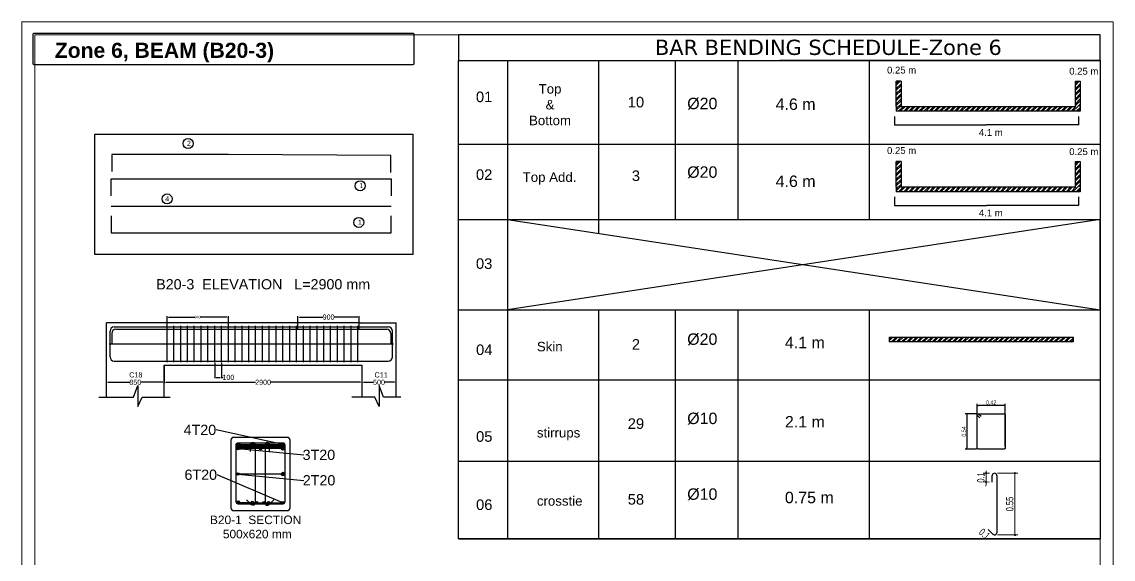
# Model space of a CAD drawing. Header units: inches. Extents: x 16 to 269, y 163 to 682.
# Drawn here: x 103.1 to 160.1, y 385.2 to 413.3 of the extents above; entities that cross this region are included whole.
import ezdxf
from ezdxf import colors
from ezdxf.entities.mleader import LeaderData, LeaderLine
from ezdxf.enums import TextEntityAlignment as Align
from ezdxf.math import Vec2, Vec3

# ---------------------------------------------------------------- set-up
doc = ezdxf.new("R2010")
doc.units = ezdxf.units.IN
doc.header["$MEASUREMENT"] = 0
doc.layers.get('Defpoints').update_dxf_attribs({"lineweight": 5})
for name, color, linetype in [('AutoRebar - BBS', 2, 'Continuous'), ('C', 7, 'Continuous'), ('CDEC-FRAMING-PLAN', 7, 'Continuous'), ('MASSE', 7, 'Continuous'), ('S-ADDREINF', 3, 'Continuous'), ('S-MAINBAR', 5, 'Continuous'), ('S-OUTLINE', 7, 'Continuous'), ('S-SKIN', 6, 'Continuous'), ('S-STIRRUP', 1, 'Continuous'), ('S-TEXT', 2, 'Continuous'), ('Text', 7, 'Continuous')]:
    doc.layers.add(name, color=color, linetype=linetype)
doc.layers.add('Dim', color=7, linetype='Continuous', lineweight=5)
doc.layers.add('Sheet_Borders', color=7, linetype='Continuous', lineweight=5)
doc.styles.add('Arch-Dim', font='swisscl.ttf')
doc.styles.add('Arial_1', font='arial.ttf', dxfattribs={"height": 0.45})
doc.styles.add('MtXpl_Verdana', font='verdana.ttf')
doc.styles.get("Standard").update_dxf_attribs({"font": 'arial.ttf'})
doc.dimstyles.new('Copy of ISO-25', dxfattribs={"dimtxt": 0.2, "dimasz": 0.25, "dimexe": 0.15, "dimexo": 0.25, "dimtad": 0, "dimdsep": 46, "dimtxsty": 'Standard', "dimblk": 'ARCHTICK', "dimcen": 0.5, "dimadec": 0, "dimazin": 0, "dimtfac": 1, "dimtmove": 0, "dimatfit": 3, "dimldrblk": 'ARCHTICK', "dimfxl": 1, "dimarcsym": 0})
doc.dimstyles.new('MMS-25', dxfattribs={"dimscale": 25, "dimtxt": 2.5, "dimasz": 0.75, "dimexe": 1, "dimexo": 1, "dimgap": 0.5, "dimtad": 1, "dimdec": 0, "dimdsep": 46, "dimtxsty": 'Arch-Dim', "dimblk": 'DOT', "dimcen": 2, "dimclrd": 11, "dimclre": 11, "dimclrt": 256, "dimazin": 0, "dimtfac": 1, "dimtdec": 0, "dimtix": 1, "dimtmove": 2, "dimatfit": 3, "dimfxl": 1.5, "dimtolj": 1, "dimarcsym": 0})
doc.dimstyles.get("Standard").update_dxf_attribs({"dimtxt": 0.18, "dimasz": 0.18, "dimexe": 0.18, "dimexo": 0.0625, "dimgap": 0.09, "dimtad": 0, "dimtih": 1, "dimtoh": 1, "dimdec": 4, "dimzin": 0, "dimdsep": 46, "dimtxsty": 'Standard', "dimcen": 0.09, "dimadec": 0, "dimazin": 0, "dimtfac": 1, "dimtdec": 4, "dimtofl": 0, "dimtmove": 0, "dimatfit": 3, "dimfxl": 1, "dimtolj": 1, "dimtzin": 0, "dimarcsym": 0})

# ---------------------------------------------------------------- blocks, each defined once
blk = doc.blocks.new('*D226')
at = {"layer": 'Defpoints', "color": 0, "transparency": 16777216}
for p in [(4573, -29833), (3673, -30013), (4573, -30013)]:
    blk.add_point(p, dxfattribs=at)
at = {"layer": 'MASSE', "color": 0, "lineweight": -2, "transparency": 16777216}
for p, q in [((3673, -30002), (3673, -29822)), ((3695, -29833), (4084, -29833)), ((4552, -29833), (4163, -29833)), ((4573, -30002), (4573, -29822))]:
    blk.add_line(p, q, dxfattribs=at)
at = {"layer": 'MASSE', "color": 0, "transparency": 16777216}
for points in [[(3695, -29829), (3695, -29836), (3673, -29833)], [(4552, -29829), (4552, -29836), (4573, -29833)]]:
    blk.add_solid(points, dxfattribs=at)
at = {"layer": 'MASSE', "color": 0, "transparency": 16777216, "insert": (4123, -29833), "char_height": 36, "attachment_point": 5}
blk.add_mtext('\\A1;900', dxfattribs=at)
blk = doc.blocks.new('*D227')
at = {"layer": 'Defpoints', "color": 0, "transparency": 16777216}
for p in [(6493, -29833), (5593, -30013), (6493, -30013)]:
    blk.add_point(p, dxfattribs=at)
at = {"layer": 'MASSE', "color": 0, "lineweight": -2, "transparency": 16777216}
for p, q in [((5593, -30002), (5593, -29822)), ((5615, -29833), (5961, -29833)), ((6472, -29833), (6126, -29833)), ((6493, -30002), (6493, -29822))]:
    blk.add_line(p, q, dxfattribs=at)
at = {"layer": 'MASSE', "color": 0, "transparency": 16777216}
for points in [[(5615, -29829), (5615, -29836), (5593, -29833)], [(6472, -29829), (6472, -29836), (6493, -29833)]]:
    blk.add_solid(points, dxfattribs=at)
at = {"layer": 'MASSE', "color": 0, "transparency": 16777216, "insert": (6043, -29833), "char_height": 75, "attachment_point": 5}
blk.add_mtext('\\A1;900', dxfattribs=at)
blk = doc.blocks.new('*D228')
at = {"layer": 'Defpoints', "color": 0, "transparency": 16777216}
for p in [(3633, -30538), (6533, -30538), (6533, -30790)]:
    blk.add_point(p, dxfattribs=at)
at = {"layer": 'MASSE', "color": 0, "lineweight": -2, "transparency": 16777216}
for p, q in [((3633, -30549), (3633, -30801)), ((6533, -30549), (6533, -30801)), ((3655, -30790), (4971, -30790)), ((6512, -30790), (5196, -30790))]:
    blk.add_line(p, q, dxfattribs=at)
at = {"layer": 'MASSE', "color": 0, "transparency": 16777216}
for points in [[(3655, -30786), (3655, -30793), (3633, -30790)], [(6512, -30786), (6512, -30793), (6533, -30790)]]:
    blk.add_solid(points, dxfattribs=at)
at = {"layer": 'MASSE', "color": 0, "transparency": 16777216, "insert": (5083, -30790), "char_height": 75, "attachment_point": 5}
blk.add_mtext('\\A1;2900', dxfattribs=at)
blk = doc.blocks.new('*D220')
at = {"layer": 'Defpoints', "color": 0, "transparency": 16777216}
for p in [(4373, -30493), (4473, -30493), (4473, -30718)]:
    blk.add_point(p, dxfattribs=at)
at = {"layer": 'MASSE', "color": 0, "lineweight": -2, "transparency": 16777216}
for p, q in [((4373, -30504), (4373, -30729)), ((4473, -30504), (4473, -30729)), ((4395, -30718), (4452, -30718)), ((4473, -30718), (4495, -30718))]:
    blk.add_line(p, q, dxfattribs=at)
at = {"layer": 'MASSE', "color": 0, "transparency": 16777216}
for points in [[(4395, -30714), (4395, -30721), (4373, -30718)], [(4452, -30714), (4452, -30721), (4473, -30718)]]:
    blk.add_solid(points, dxfattribs=at)
at = {"layer": 'MASSE', "color": 0, "transparency": 16777216, "insert": (4574, -30718), "char_height": 75, "attachment_point": 5}
blk.add_mtext('\\A1;100', dxfattribs=at)
blk = doc.blocks.new('*D206')
at = {"layer": 'Defpoints', "color": 0, "transparency": 16777216}
for p in [(2783, -30790), (2783, -30790), (3633, -30790)]:
    blk.add_point(p, dxfattribs=at)
at = {"layer": 'MASSE', "color": 0, "lineweight": -2, "transparency": 16777216}
for p, q in [((2805, -30790), (3126, -30790)), ((3612, -30790), (3291, -30790))]:
    blk.add_line(p, q, dxfattribs=at)
at = {"layer": 'MASSE', "color": 0, "transparency": 16777216}
for points in [[(2805, -30786), (2805, -30793), (2783, -30790)], [(3612, -30786), (3612, -30793), (3633, -30790)]]:
    blk.add_solid(points, dxfattribs=at)
at = {"layer": 'MASSE', "color": 0, "transparency": 16777216, "insert": (3208, -30790), "char_height": 75, "attachment_point": 5}
blk.add_mtext('\\A1;850', dxfattribs=at)
blk = doc.blocks.new('*D207')
at = {"layer": 'Defpoints', "color": 0, "transparency": 16777216}
for p in [(6533, -30790), (7033, -30790), (7033, -30790)]:
    blk.add_point(p, dxfattribs=at)
at = {"layer": 'MASSE', "color": 0, "lineweight": -2, "transparency": 16777216}
for p, q in [((6555, -30790), (6701, -30790)), ((7012, -30790), (6866, -30790))]:
    blk.add_line(p, q, dxfattribs=at)
at = {"layer": 'MASSE', "color": 0, "transparency": 16777216}
for points in [[(6555, -30786), (6555, -30793), (6533, -30790)], [(7012, -30786), (7012, -30793), (7033, -30790)]]:
    blk.add_solid(points, dxfattribs=at)
at = {"layer": 'MASSE', "color": 0, "transparency": 16777216, "insert": (6783, -30790), "char_height": 75, "attachment_point": 5}
blk.add_mtext('\\A1;500', dxfattribs=at)
blk = doc.blocks.new('sheet')
at = {"layer": 'Sheet_Borders', "linetype": 'Continuous', "lineweight": 0}
for p, q in [((-428.475, 35.187), (-428.475, 77.192)), ((-428.475, 77.192), (-369.075, 77.192)), ((-428.475, 35.187), (-428.475, 77.192)), ((-428.475, 77.192), (-369.075, 77.192)), ((-369.075, 77.192), (-369.075, 35.187)), ((-369.075, 77.192), (-369.075, 35.187)), ((-369.075, 77.192), (-369.075, 35.187)), ((-427.768, 35.894), (-427.768, 76.484)), ((-427.768, 76.484), (-369.782, 76.484)), ((-369.782, 76.484), (-427.768, 76.484)), ((-427.768, 76.484), (-427.768, 35.894)), ((-369.782, 76.484), (-369.782, 36.993))]:
    blk.add_line(p, q, dxfattribs=at)
blk = doc.blocks.new('_ArchTick')
at = {"color": 0, "linetype": 'ByBlock', "const_width": 0.15}
blk.add_lwpolyline([(-0.5, -0.5), (0.5, 0.5)], dxfattribs=at)
blk = doc.blocks.new('*D214')
at = {"layer": 'Defpoints', "color": 0, "transparency": 16777216}
for p in [(14347, -26890), (17046, -26890), (17046, -27014)]:
    blk.add_point(p, dxfattribs=at)
at = {"layer": 'MASSE', "color": 0, "lineweight": -2, "transparency": 16777216}
for p, q in [((14347, -26891), (14347, -27015)), ((17046, -26891), (17046, -27015)), ((14347, -27014), (15696, -27014)), ((17046, -27014), (15697, -27014))]:
    blk.add_line(p, q, dxfattribs=at)
at = {"layer": 'MASSE', "color": 0, "lineweight": -2, "transparency": 16777216, "xscale": 0.25, "yscale": 0.25, "zscale": 0.25, "rotation": 180}
blk.add_blockref('_ArchTick', (14347, -27014), dxfattribs=at)
at = {"layer": 'MASSE', "color": 0, "lineweight": -2, "transparency": 16777216, "xscale": 0.25, "yscale": 0.25, "zscale": 0.25}
blk.add_blockref('_ArchTick', (17046, -27014), dxfattribs=at)
at = {"layer": 'MASSE', "color": 0, "transparency": 16777216, "insert": (15696, -27014), "char_height": 0.3, "attachment_point": 5}
blk.add_mtext('8.5', dxfattribs=at)
blk = doc.blocks.new('_Dot')
at = {"color": 0, "lineweight": -2}
blk.add_line((-0.5, 0), (-1, 0), dxfattribs=at)
at = {"color": 0, "const_width": 0.5}
blk.add_lwpolyline([(-0.25, 0, 1), (0.25, 0, 1)], format="xyb", close=True, dxfattribs=at)
blk = doc.blocks.new('*D84')
at = {"layer": 'Defpoints', "color": 0, "transparency": 16777216}
for p in [(15574, -31251), (15407, -31770), (15574, -31770)]:
    blk.add_point(p, dxfattribs=at)
at = {"layer": 'Dim', "color": 11, "linetype": 'ByBlock', "lineweight": -2, "transparency": 16777216}
for p, q in [((15549, -31251), (15382, -31251)), ((15407, -31270), (15407, -31751)), ((15549, -31770), (15382, -31770))]:
    blk.add_line(p, q, dxfattribs=at)
at = {"layer": 'Dim', "color": 11, "lineweight": -2, "transparency": 16777216, "xscale": 18.75, "yscale": 18.75, "zscale": 18.75}
for p, rotation in [((15407, -31251), 90), ((15407, -31770), 270)]:
    blk.add_blockref('_Dot', p, dxfattribs=dict(at, rotation=rotation))
at = {"layer": 'Dim', "transparency": 16777216, "insert": (15363, -31511), "char_height": 62.5, "attachment_point": 5, "rotation": 90, "style": 'Arch-Dim'}
blk.add_mtext('\\A1;0.54', dxfattribs=at)
blk = doc.blocks.new('*D69')
at = {"layer": 'Defpoints', "color": 0, "transparency": 16777216}
for p in [(15559, -31132), (15559, -31755), (15969, -31755)]:
    blk.add_point(p, dxfattribs=at)
at = {"layer": 'Dim', "color": 11, "linetype": 'ByBlock', "lineweight": -2, "transparency": 16777216}
for p, q in [((15559, -31730), (15559, -31107)), ((15951, -31132), (15578, -31132)), ((15969, -31730), (15969, -31107))]:
    blk.add_line(p, q, dxfattribs=at)
at = {"layer": 'Dim', "color": 11, "lineweight": -2, "transparency": 16777216, "xscale": 18.75, "yscale": 18.75, "zscale": 18.75, "rotation": 180}
blk.add_blockref('_Dot', (15559, -31132), dxfattribs=at)
at = {"layer": 'Dim', "color": 11, "lineweight": -2, "transparency": 16777216, "xscale": 18.75, "yscale": 18.75, "zscale": 18.75}
blk.add_blockref('_Dot', (15969, -31132), dxfattribs=at)
at = {"layer": 'Dim', "transparency": 16777216, "insert": (15764, -31087), "char_height": 62.5, "attachment_point": 5, "style": 'Arch-Dim'}
blk.add_mtext('\\A1;0.42', dxfattribs=at)
blk = doc.blocks.new('_Origin')
at = {"color": 0, "linetype": 'ByBlock', "lineweight": -2}
blk.add_line((0, 0), (-1, 0), dxfattribs=at)
blk.add_circle((0, 0), 0.5, dxfattribs=at)
blk = doc.blocks.new('*D238')
at = {"layer": 'Defpoints', "color": 0, "transparency": 16777216}
for p in [(14347, -28071), (17046, -28071), (17046, -28195)]:
    blk.add_point(p, dxfattribs=at)
at = {"layer": 'MASSE', "color": 0, "lineweight": -2, "transparency": 16777216}
for p, q in [((14347, -28071), (14347, -28195)), ((17046, -28071), (17046, -28195)), ((14347, -28195), (15696, -28195)), ((17046, -28195), (15697, -28195))]:
    blk.add_line(p, q, dxfattribs=at)
at = {"layer": 'MASSE', "color": 0, "lineweight": -2, "transparency": 16777216, "xscale": 0.25, "yscale": 0.25, "zscale": 0.25, "rotation": 180}
blk.add_blockref('_ArchTick', (14347, -28195), dxfattribs=at)
at = {"layer": 'MASSE', "color": 0, "lineweight": -2, "transparency": 16777216, "xscale": 0.25, "yscale": 0.25, "zscale": 0.25}
blk.add_blockref('_ArchTick', (17046, -28195), dxfattribs=at)
at = {"layer": 'MASSE', "color": 0, "transparency": 16777216, "insert": (15696, -28195), "char_height": 0.3, "attachment_point": 5}
blk.add_mtext('8.5', dxfattribs=at)
blk = doc.blocks.new('787665')
at = {"layer": 'S-ADDREINF'}
h = blk.add_hatch(color=256, dxfattribs=at)
edge = h.paths.add_edge_path()
edge.add_arc((4715.07327, -31762.66988), 17.34297, 0, 360)
h = blk.add_hatch(color=256, dxfattribs=at)
edge = h.paths.add_edge_path()
edge.add_arc((5044.58964, -31762.66988), 17.34297, 0, 360)
h = blk.add_hatch(color=256, dxfattribs=at)
edge = h.paths.add_edge_path()
edge.add_arc((5374.10601, -31762.66988), 17.34297, 0, 360)
at = {"layer": 'S-MAINBAR'}
h = blk.add_hatch(color=256, dxfattribs=at)
edge = h.paths.add_edge_path()
edge.add_arc((4715.07327, -31701.96949), 17.34297, 0, 360)
h = blk.add_hatch(color=256, dxfattribs=at)
edge = h.paths.add_edge_path()
edge.add_arc((4934.75085, -31701.96949), 17.34297, 0, 360)
h = blk.add_hatch(color=256, dxfattribs=at)
edge = h.paths.add_edge_path()
edge.add_arc((5154.42843, -31701.96949), 17.34297, 0, 360)
h = blk.add_hatch(color=256, dxfattribs=at)
edge = h.paths.add_edge_path()
edge.add_arc((5374.10601, -31701.96949), 17.34297, 0, 360)
h = blk.add_hatch(color=256, dxfattribs=at)
edge = h.paths.add_edge_path()
edge.add_arc((4715.07327, -32551.77487), 17.34297, 0, 360)
h = blk.add_hatch(color=256, dxfattribs=at)
edge = h.paths.add_edge_path()
edge.add_arc((4922.76648, -32551.96546), 17.34297, 0, 360)
h = blk.add_hatch(color=256, dxfattribs=at)
edge = h.paths.add_edge_path()
edge.add_arc((4988.24242, -32554.40437), 17.34297, 0, 360)
h = blk.add_hatch(color=256, dxfattribs=at)
edge = h.paths.add_edge_path()
edge.add_arc((5094.37522, -32557.51881), 17.34297, 0, 360)
h = blk.add_hatch(color=256, dxfattribs=at)
edge = h.paths.add_edge_path()
edge.add_arc((5161.88668, -32557.70568), 17.34297, 0, 360)
h = blk.add_hatch(color=256, dxfattribs=at)
edge = h.paths.add_edge_path()
edge.add_arc((5371.29914, -32556.19163), 17.34297, 0, 360)
at = {"layer": 'S-SKIN'}
h = blk.add_hatch(color=256, dxfattribs=at)
edge = h.paths.add_edge_path()
edge.add_arc((4715.07327, -32135.54366), 17.34297, 0, 360)
h = blk.add_hatch(color=256, dxfattribs=at)
edge = h.paths.add_edge_path()
edge.add_arc((5374.10601, -32135.54366), 17.34297, 0, 360)
at = {"layer": 'S-TEXT', "transparency": 33554687}
h = blk.add_hatch(dxfattribs=at)
h.set_pattern_fill('ANSI32', scale=1.734297)
h.set_pattern_definition([(45, (-167981.016, 281934.35), (-11.6808213, 11.6808213), []), (45, (-167973.229, 281934.35), (-11.6808213, 11.6808213), [])])
h.paths.add_polyline_path([(5400.54153, -31719.31246), (4693.50536, -31719.31246), (4693.50536, -31745.02525), (5400.54153, -31745.02525)])
at = {"layer": 'Text'}
h = blk.add_hatch(dxfattribs=at)
h.set_pattern_fill('ANSI32', color=5, scale=140.419616)
h.set_pattern_definition([(45, (-11828.697, 7964.575), (-37.234373, 37.234373), []), (45, (-11803.874, 7964.575), (-37.234373, 37.234373), [])])
h.paths.add_polyline_path([(14441.12169, -26372.23989), (14370.91189, -26372.23989), (14370.91189, -26743.17986), (14441.12169, -26743.17986)])
h = blk.add_hatch(dxfattribs=at)
h.set_pattern_fill('ANSI32', color=5, scale=140.419616)
h.set_pattern_definition([(45, (-9200.53, 7964.575), (-37.234373, 37.234373), []), (45, (-9175.71, 7964.575), (-37.234373, 37.234373), [])])
h.paths.add_polyline_path([(17069.2878, -26372.23989), (16999.07799, -26372.23989), (16999.07799, -26743.17986), (17069.2878, -26743.17986)])
h = blk.add_hatch(dxfattribs=at)
h.set_pattern_fill('ANSI32', color=5, scale=140.419616)
h.set_pattern_definition([(45, (-11828.697, 3500.13), (-37.234373, 37.234373), []), (45, (-11803.874, 3500.13), (-37.234373, 37.234373), [])])
h.paths.add_polyline_path([(17069.2878, -26743.17986), (14370.91189, -26743.17986), (14370.91189, -26813.38967), (17069.2878, -26813.38967)])
h = blk.add_hatch(dxfattribs=at)
h.set_pattern_fill('ANSI32', color=5, scale=140.419616)
h.set_pattern_definition([(45, (-11828.697, 6784.425), (-37.234373, 37.234373), []), (45, (-11803.874, 6784.425), (-37.234373, 37.234373), [])])
h.paths.add_polyline_path([(14441.12169, -27552.38985), (14370.91189, -27552.38985), (14370.91189, -27923.32982), (14441.12169, -27923.32982)])
h = blk.add_hatch(dxfattribs=at)
h.set_pattern_fill('ANSI32', color=5, scale=140.419616)
h.set_pattern_definition([(45, (-9200.53, 6784.425), (-37.234373, 37.234373), []), (45, (-9175.71, 6784.425), (-37.234373, 37.234373), [])])
h.paths.add_polyline_path([(17069.2878, -27552.38985), (16999.07799, -27552.38985), (16999.07799, -27923.32982), (17069.2878, -27923.32982)])
h = blk.add_hatch(dxfattribs=at)
h.set_pattern_fill('ANSI32', color=5, scale=140.419616)
h.set_pattern_definition([(45, (-11828.697, 2319.98), (-37.234373, 37.234373), []), (45, (-11803.874, 2319.98), (-37.234373, 37.234373), [])])
h.paths.add_polyline_path([(17069.2878, -27923.32982), (14370.91189, -27923.32982), (14370.91189, -27993.53963), (17069.2878, -27993.53963)])
h = blk.add_hatch(dxfattribs=at)
h.set_pattern_fill('ANSI32', color=5, scale=140.419616)
h.set_pattern_definition([(45, (-11933.66, 116.22), (-37.234373, 37.234373), []), (45, (-11908.836, 116.22), (-37.234373, 37.234373), [])])
h.paths.add_polyline_path([(16964.32585, -30127.08918), (14265.94994, -30127.08918), (14265.94994, -30197.29898), (16964.32585, -30197.29898)])
for p, q in [((14441.12169, -26372.23989), (14370.91189, -26372.23989)), ((16999.07799, -26372.23989), (17069.2878, -26372.23989)), ((14441.12169, -27552.38985), (14370.91189, -27552.38985)), ((16999.07799, -27552.38985), (17069.2878, -27552.38985)), ((8666.9662, -28402.46589), (17361.09505, -29728.73138)), ((17361.09505, -28402.46589), (8666.9662, -29728.73138)), ((17361.09505, -29728.73138), (17361.09505, -28402.46589))]:
    blk.add_line(p, q)
blk.add_lwpolyline([(17361.09505, -26070.49823), (17361.09505, -33086.47013), (7947.10701, -33086.47013), (7947.10701, -26070.49823)])
blk.add_lwpolyline([(2614.31115, -27149.4532), (7277.47269, -27149.4532), (7277.47269, -28912.77966), (2614.31115, -28912.77966)], close=True)
at = {"color": 3}
for points in [[(4573.37176, -27445.64399), (2861.58243, -27445.64399), (2861.58243, -27695.64399)], [(6955.1611, -27711.94623), (6955.1611, -27461.94623), (4573.37176, -27445.64399)]]:
    blk.add_lwpolyline(points, dxfattribs=at)
at = {"color": 5}
for points in [[(2853.37176, -28052.77623), (2853.37176, -27802.77623), (6963.37176, -27802.77623), (6963.37176, -28052.77623)], [(2853.37176, -28346.49584), (2853.37176, -28596.49584), (6963.37176, -28596.49584), (6963.37176, -28346.49584)]]:
    blk.add_lwpolyline(points, dxfattribs=at)
at = {"color": 3}
blk.add_circle((3981.9408, -27285.9138), 73.72352, dxfattribs=at)
at = {"color": 5}
for centre in [(6506.50641, -27905.87485), (6485.73833, -28443.58657)]:
    blk.add_circle(centre, 73.72352, dxfattribs=at)
at = {"color": 6}
blk.add_circle((3673.37176, -28099.17205), 73.72352, dxfattribs=at)
at = {"layer": 'AutoRebar - BBS', "color": 240, "lineweight": 30, "true_color": 0xed1f24}
for p, q in [((15780.67785, -32253.62223), (15780.67785, -32156.0752)), ((15845.7092, -32156.0752), (15845.7092, -32997.68687)), ((15790.20147, -33020.67892), (15721.2253, -32951.70276))]:
    blk.add_line(p, q, dxfattribs=at)
at = {"layer": 'AutoRebar - BBS', "color": 5, "lineweight": 30}
for points in [[(15595.86697, -31309.58631), (15563.60537, -31277.32471, -0.6681786379), (15574.35924, -31251.36258), (15954.2607, -31251.36258, -0.4142135624), (15969.46897, -31266.57084), (15969.46897, -31754.617, -0.4142135624), (15954.2607, -31769.82526), (15574.35924, -31769.82526, -0.4142135624), (15559.15097, -31754.617), (15559.15097, -31266.57084, -0.6681786379), (15585.1131, -31255.81697), (15617.3747, -31288.07857)], [(4752.366, -31778.00453), (4696.41482, -31722.05335, -0.6681786379), (4715.06521, -31677.02731), (5373.92706, -31677.02731, -0.4142135624), (5400.3027, -31703.40295), (5400.3027, -32549.81979, -0.4142135624), (5373.92706, -32576.19543), (4715.06521, -32576.19543, -0.4142135624), (4688.68957, -32549.81979), (4688.68957, -31703.40295, -0.6681786379), (4733.71561, -31684.75256), (4789.66679, -31740.70374)]]:
    blk.add_lwpolyline(points, format="xyb", dxfattribs=at)
at = {"layer": 'AutoRebar - BBS', "color": 240, "lineweight": 30, "true_color": 0xed1f24}
for points in [[(4898.44299, -31804.43453), (4898.44299, -31705.10389, -1), (4964.66342, -31705.10389), (4964.66342, -32562.10417, -0.6681786379), (4908.14075, -32585.51663), (4837.90337, -32515.27925)], [(5177.5756, -31804.66164), (5177.5756, -31705.33099, 1), (5111.35517, -31705.33099), (5111.35517, -32562.33128, 0.6681786379), (5167.87785, -32585.74373), (5238.11522, -32515.50636)]]:
    blk.add_lwpolyline(points, format="xyb", dxfattribs=at)
for centre, start, end in [((15813.19352, -32156.0752), 0, 180), ((15813.19352, -32997.68687), 225, 0)]:
    blk.add_arc(centre, 32.51568, start, end, dxfattribs=at)
at = {"layer": 'CDEC-FRAMING-PLAN', "color": 1}
blk.add_lwpolyline([(7947.10701, -26070.49823), (17362.99612, -26060.78079), (17362.99612, -25691.4304), (7947.10701, -25691.4304)], close=True, dxfattribs=at)
at = {"layer": 'Dim', "color": 11}
for p, q in [((15739.58677, -32122.20151), (15647.23182, -32121.15404)), ((15688.3229, -32252.57476), (15689.80796, -32121.63693)), ((15855.7724, -32123.55952), (16154.51891, -32123.55952)), ((16111.94003, -32155.49368), (16111.94003, -32998.26839)), ((15738.10171, -32253.13934), (15645.74676, -32252.09187)), ((15687.96073, -32284.50686), (15687.59856, -32316.43897)), ((15855.7724, -33030.20254), (16154.51891, -33030.20254))]:
    blk.add_line(p, q, dxfattribs=at)
at = {"layer": 'S-ADDREINF'}
for p, q in [((2861.58243, -30072.84235), (2861.58243, -30215.83156)), ((2921.372, -30012.84272), (4573.37176, -30012.84272)), ((4573.37176, -30012.84272), (6895.37153, -30012.84272)), ((6955.1611, -30072.84235), (6955.1611, -30215.83156))]:
    blk.add_line(p, q, dxfattribs=at)
for centre in [(4715.07327, -31762.66988), (5044.58964, -31762.66988), (5374.10601, -31762.66988)]:
    blk.add_circle(centre, 17.34297, dxfattribs=at)
for centre, start, end in [((2921.58243, -30072.84235), 90, 180), ((6895.1611, -30072.84235), 0, 90)]:
    blk.add_arc(centre, 60, start, end, dxfattribs=at)
at = {"layer": 'S-MAINBAR', "color": 5}
for p, q in [((2838.01674, -30215.52191), (2838.03439, -30037.84235)), ((6978.72679, -30215.52191), (6978.70914, -30037.84235)), ((2837.04985, -30417.84235), (2837.06751, -30240.16278)), ((6979.69367, -30417.84235), (6979.67602, -30240.16278))]:
    blk.add_line(p, q, dxfattribs=at)
at = {"layer": 'S-MAINBAR'}
for p, q in [((2897.82396, -29977.84272), (6918.91956, -29977.84272)), ((2897.04985, -30477.84235), (6919.69367, -30477.84235))]:
    blk.add_line(p, q, dxfattribs=at)
for centre in [(4715.07327, -31701.96949), (4934.75085, -31701.96949), (5154.42843, -31701.96949), (5374.10601, -31701.96949), (4715.07327, -32551.77487), (4922.76648, -32551.96546), (4988.24242, -32554.40437), (5094.37522, -32557.51881), (5161.88668, -32557.70568), (5371.29914, -32556.19163)]:
    blk.add_circle(centre, 17.34297, dxfattribs=at)
for centre, start, end in [((2898.03439, -30037.84235), 90, 180), ((6918.70914, -30037.84235), 0, 90), ((2897.04985, -30417.84235), 180, 270), ((6919.69367, -30417.84235), 270, 0)]:
    blk.add_arc(centre, 60, start, end, dxfattribs=at)
at = {"layer": 'S-OUTLINE'}
for p, q in [((2783.37176, -31007.58741), (2783.37176, -29917.84272)), ((3658.37176, -29917.84272), (2783.37176, -29917.84272)), ((6508.37176, -29917.84272), (7033.37176, -29917.84272)), ((7033.37176, -31007.58741), (7033.37176, -29917.84272))]:
    blk.add_line(p, q, dxfattribs=at)
for points in [[(6508.37176, -29917.84272), (3658.37176, -29917.84272)], [(3633.37176, -31007.58741), (3633.37176, -30537.84272), (6533.37176, -30537.84272), (6533.37176, -31007.58741)]]:
    blk.add_lwpolyline(points, dxfattribs=at)
blk.add_lwpolyline([(4611.01547, -32629.81822, 0.4142135624), (4654.37288, -32673.17563), (5434.80639, -32673.17563, 0.4142135624), (5478.16381, -32629.81822), (5478.16381, -31641.26911, 0.4142135624), (5434.80639, -31597.91169), (4654.37288, -31597.91169, 0.4142135624), (4611.01547, -31641.26911)], format="xyb", close=True, dxfattribs=at)
at = {"layer": 'S-SKIN'}
for p, q in [((2853.37176, -28205.91066), (6963.37176, -28205.91066)), ((2822.45379, -30227.84272), (6993.37176, -30227.84272))]:
    blk.add_line(p, q, dxfattribs=at)
for centre in [(4715.07327, -32135.54366), (5374.10601, -32135.54366)]:
    blk.add_circle(centre, 17.34297, dxfattribs=at)
at = {"layer": 'S-STIRRUP'}
for p, q in [((3673.37176, -30492.84272), (3673.37176, -29962.84272)), ((3773.37176, -30492.84272), (3773.37176, -29962.84272)), ((3873.37176, -30492.84272), (3873.37176, -29962.84272)), ((3973.37176, -30492.84272), (3973.37176, -29962.84272)), ((4073.37176, -30492.84272), (4073.37176, -29962.84272)), ((4173.37176, -30492.84272), (4173.37176, -29962.84272)), ((4273.37176, -30492.84272), (4273.37176, -29962.84272)), ((4373.37176, -30492.84272), (4373.37176, -29962.84272)), ((4473.37176, -30492.84272), (4473.37176, -29962.84272)), ((4573.37176, -30492.84272), (4573.37176, -29962.84272)), ((4673.37176, -30492.84272), (4673.37176, -29962.84272)), ((4773.37176, -30492.84272), (4773.37176, -29962.84272)), ((4873.37176, -30492.84272), (4873.37176, -29962.84272)), ((4973.37176, -30492.84272), (4973.37176, -29962.84272)), ((5073.37176, -30492.84272), (5073.37176, -29962.84272)), ((5173.37176, -30492.84272), (5173.37176, -29962.84272)), ((5273.37176, -30492.84272), (5273.37176, -29962.84272)), ((5373.37176, -30492.84272), (5373.37176, -29962.84272)), ((5473.37176, -30492.84272), (5473.37176, -29962.84272)), ((5573.37176, -30492.84272), (5573.37176, -29962.84272)), ((5673.37176, -30492.84272), (5673.37176, -29962.84272)), ((5773.37176, -30492.84272), (5773.37176, -29962.84272)), ((5873.37176, -30492.84272), (5873.37176, -29962.84272)), ((5973.37176, -30492.84272), (5973.37176, -29962.84272)), ((6073.37176, -30492.84272), (6073.37176, -29962.84272)), ((6173.37176, -30492.84272), (6173.37176, -29962.84272)), ((6273.37176, -30492.84272), (6273.37176, -29962.84272)), ((6373.37176, -30492.84272), (6373.37176, -29962.84272)), ((6473.37176, -30496.07947), (6473.37176, -29962.84272))]:
    blk.add_line(p, q, dxfattribs=at)
at = {"layer": 'S-TEXT', "color": 1}
for points in [[(2673.75769, -31007.58741), (3182.13796, -31007.58741), (3245.95812, -30838.16602), (3245.95812, -31146.77794), (3310.59027, -31007.58741), (3720.75684, -31007.58741)], [(7103.06127, -31007.58741), (6848.87114, -31007.58741), (6785.05098, -30838.16602), (6785.05098, -31146.77794), (6720.41884, -31007.58741), (6385.10236, -31007.58741)]]:
    blk.add_lwpolyline(points, dxfattribs=at)
at = {"layer": 'S-TEXT'}
blk.add_lwpolyline([(4693.50536, -31719.31246), (5400.54153, -31719.31246), (5400.54153, -31745.02525), (4693.50536, -31745.02525)], close=True, dxfattribs=at)
at = {"layer": 'Text'}
for p, q in [((7947.10701, -26070.49823), (17361.09505, -26070.49823)), ((8666.9662, -26070.49823), (8666.9662, -33086.47013)), ((10001.7922, -26070.49823), (10001.7922, -28606.08993)), ((11128.46558, -26070.49823), (11128.46558, -28402.46589)), ((12046.6587, -26070.49823), (12046.6587, -28402.46589)), ((13974.12153, -26070.49823), (13974.12153, -28402.46589)), ((14370.91189, -26743.17986), (14370.91189, -26372.23989)), ((14441.12169, -26372.23989), (14441.12169, -26743.17986)), ((16999.07799, -26743.17986), (16999.07799, -26372.23989)), ((17069.2878, -26372.23989), (17069.2878, -26743.17986)), ((14370.91189, -26743.17986), (14370.91189, -26813.38967)), ((17069.2878, -26813.38967), (14370.91189, -26813.38967)), ((14441.12169, -26743.17986), (16999.07799, -26743.17986)), ((17069.2878, -26743.17986), (17069.2878, -26813.38967)), ((7947.10701, -27294.76228), (17362.99612, -27294.76228)), ((14370.91189, -27923.32982), (14370.91189, -27552.38985)), ((14441.12169, -27552.38985), (14441.12169, -27923.32982)), ((16999.07799, -27923.32982), (16999.07799, -27552.38985)), ((17069.2878, -27552.38985), (17069.2878, -27923.32982)), ((14370.91189, -27923.32982), (14370.91189, -27993.53963)), ((17069.2878, -27993.53963), (14370.91189, -27993.53963)), ((14441.12169, -27923.32982), (16999.07799, -27923.32982)), ((17069.2878, -27923.32982), (17069.2878, -27993.53963)), ((7947.10701, -28402.46589), (17361.09505, -28402.46589)), ((7947.10701, -29728.73138), (17361.09505, -29728.73138)), ((10001.7922, -29728.73138), (10001.7922, -33086.47013)), ((11128.46558, -29728.73138), (11128.46558, -33086.47013)), ((12046.6587, -29728.73138), (12046.6587, -33086.47013)), ((13974.12153, -29728.73138), (13974.12153, -33086.47013)), ((14265.94994, -30127.08918), (16964.32585, -30127.08918)), ((14265.94994, -30127.08918), (14265.94994, -30197.29898)), ((16964.32585, -30197.29898), (14265.94994, -30197.29898)), ((16964.32585, -30127.08918), (16964.32585, -30197.29898)), ((7947.10701, -30753.80629), (17361.09505, -30753.80629)), ((7947.10701, -31948.88857), (17361.09505, -31948.88857)), ((7947.10701, -33086.47013), (17361.09505, -33086.47013))]:
    blk.add_line(p, q, dxfattribs=at)
at = {"layer": 'Text', "color": 61, "true_color": 0xe5e878}
blk.add_line((10001.7922, -26666.76432), (10001.7922, -26666.76432), dxfattribs=at)
at = {"layer": 'Text', "color": 7}
blk.add_lwpolyline([(7293.68174, -26114.75268, -0.4142135624), (7278.96332, -26129.4711), (1722.73531, -26129.4711, -0.4142135624), (1708.01689, -26114.75268), (1708.01689, -25680.62469, -0.4142135624), (1722.73531, -25665.90627), (7278.96332, -25665.90627, -0.4142135624), (7293.68174, -25680.62469)], format="xyb", close=True, dxfattribs=at)
at = {"xscale": 269.5397529527762, "yscale": 269.5397529527762, "zscale": 269.5397529527762}
blk.add_blockref('sheet', (117034.06659, -46307.03542), dxfattribs=at)
at = {"layer": 'Dim', "color": 11, "xscale": 31.93415637146349, "yscale": 31.93415637146349, "zscale": 31.93415637146349}
for p, rotation in [((15689.80796, -32121.63693), 269.3501941386249), ((16111.94003, -32123.55952), 90), ((15688.3229, -32252.57476), 89.35019413862491), ((16111.94003, -33030.20254), 270)]:
    blk.add_blockref('_Dot', p, dxfattribs=dict(at, rotation=rotation))
at = {"insert": (3377.00899, -32745.52176), "char_height": 125, "attachment_point": 1}
blk.add_mtext_dynamic_manual_height_columns('\\pxqc,t30;B20-1  SECTION \\P 500x620 mm   ', width=3191.5647142, gutter_width=12.5, heights=[743.99161], dxfattribs=at)
at = {"layer": 'C'}
for s, p in [('C18', (3215.04371, -30681.13712)), ('C11', (6814.12579, -30681.13712))]:
    blk.add_text(s, height=76.192821, dxfattribs=at).set_placement(p, align=Align.MIDDLE_CENTER)
at = {"layer": 'CDEC-FRAMING-PLAN', "color": 1, "insert": (10831.32599, -25763.30896), "char_height": 223.1365587, "attachment_point": 1, "line_spacing_factor": 4, "style": 'MtXpl_Verdana'}
blk.add_mtext_dynamic_manual_height_columns('\\pxt17;BAR BENDING SCHEDULE-Zone 6  ', width=5967.6166797, gutter_width=61.36255, heights=[0], dxfattribs=at)
at = {"layer": 'Dim', "char_height": 106.447188, "attachment_point": 5, "style": 'Arch-Dim'}
for s, insert, rotation in [('\\A1;0.1', (15613.26679, -32186.24616), 89.350194139), ('\\A1;0.55', (16036.13652, -32576.88103), 90), ('\\A1;0.1', (15665.54595, -33015.5998), 319.517473516)]:
    blk.add_mtext(s, dxfattribs=dict(at, insert=insert, rotation=rotation))
at = {"layer": 'Text'}
blk.add_text('B20-3  ELEVATION   L=2900 mm', height=150, dxfattribs=at).set_placement((5083.37176, -29351.65013), align=Align.MIDDLE_CENTER)
at = {"layer": 'Text', "insert": (2027.38581, -25807.84108), "char_height": 221.6087069, "attachment_point": 1}
blk.add_mtext_dynamic_manual_height_columns('{\\fArial|b1|i0|c0|p34;Zone 6, BEAM (B20-3)}', width=10864.0740153, gutter_width=5.54022, heights=[0], dxfattribs=at)
at = {"layer": 'Text', "attachment_point": 1, "style": 'Arial_1'}
for s, width, gutter_width, heights, insert, char_height in [('0.25 m', 979.8313725, 189.30638, [180.72741], (14236.43372, -26159.08071), 100), ('0.25 m', 979.8313725, 189.30638, [180.72741], (16909.21878, -26175.45771), 100), ('\\pxqc;Top\\P&\\PBottom', 1546.9539997, 169.96858, [890.95347], (8518.59235, -26415.14566), 139.065204), ('\\pxqc;01', 587.8655491, 189.30638, [0], (8031.18738, -26524.39434), 154.887042), ('\\pxqc;10', 587.8655491, 189.30638, [0], (10258.29108, -26601.39482), 154.887042), ('{\\H1.08333x;Ø20}', 522.7857572, 189.30638, [180.72741], (11304.37743, -26615.42108), 154.8870423), ('{\\H1.08333x;4.6 m}', 979.8313725, 189.30638, [180.72741], (12601.63899, -26625.66977), 154.8870423), ('4.1 m', 979.8313725, 189.30638, [180.72741], (15583.42922, -27074.46074), 100), ('0.25 m', 979.8313725, 189.30638, [180.72741], (14236.43372, -27339.23067), 100), ('0.25 m', 979.8313725, 189.30638, [180.72741], (16909.21878, -27355.60767), 100), ('\\pxqc;02', 587.8655491, 189.30638, [0], (8031.18738, -27665.42457), 154.887042), ('\\pxqc;3', 587.8655491, 189.30638, [0], (10258.29108, -27681.95465), 154.887042), ('{\\H1.08333x;Ø20}', 522.7857572, 189.30638, [180.72741], (11304.37743, -27621.2181), 154.8870423), ('Top Add.', 816.2575206, 169.96858, [0], (8890.8487, -27710.1391), 139.065204), ('{\\H1.08333x;4.6 m}', 979.8313725, 189.30638, [180.72741], (12601.63899, -27756.39386), 154.8870423), ('4.1 m', 979.8313725, 189.30638, [180.72741], (15583.42922, -28254.6107), 100), ('\\pxqc;03', 587.8655491, 189.30638, [0], (8031.18738, -28971.14611), 154.887042), ('{\\H1.08333x;Ø20}', 522.7857572, 189.30638, [180.72741], (11304.37743, -30072.4841), 154.8870423), ('\\pxqc;04', 587.8655491, 189.30638, [0], (8033.08844, -30234.69489), 154.887042), ('Skin', 816.2575206, 169.96858, [0], (9099.05354, -30196.84381), 139.065204), ('\\pxqc;2', 587.8655491, 189.30638, [0], (10258.29108, -30156.24138), 154.887042), ('{\\H1.08333x;4.1 m}', 1630.3028615, 189.30638, [180.72741], (12737.80647, -30122.69905), 154.8870423), ('\\pxqc;29', 587.8655491, 189.30638, [0], (10258.29108, -31318.91776), 154.887042), ('{\\H1.08333x;Ø10}', 522.7857572, 189.30638, [180.72741], (11304.37743, -31235.16047), 154.8870423), ('{\\H1.08333x;2.1 m}', 1630.3028615, 189.30638, [180.72741], (12737.80647, -31285.37542), 154.8870423), ('\\pxqc;05', 587.8655491, 189.30638, [0], (8033.08844, -31507.91523), 154.887042), ('stirrups', 816.2575206, 169.96858, [0], (9099.05354, -31460.46994), 139.065204), ('{\\H1.08333x;Ø10}', 522.7857572, 189.30638, [180.72741], (11304.37743, -32346.21259), 154.8870423), ('crosstie', 816.2575206, 169.96858, [0], (9099.05354, -32460.9781), 139.065204), ('\\pxqc;58', 587.8655491, 189.30638, [0], (10258.29108, -32429.96987), 154.887042), ('{\\H1.08333x;0.75 m}', 1630.3028615, 189.30638, [180.72741], (12737.80647, -32396.42754), 154.8870423), ('\\pxqc;06', 587.8655491, 189.30638, [0], (8033.08844, -32508.42338), 154.887042)]:
    blk.add_mtext_dynamic_manual_height_columns(s, width=width, gutter_width=gutter_width, heights=heights, dxfattribs=dict(at, insert=insert, char_height=char_height))
at = {"layer": 'Text', "color": 3, "insert": (3965.17002, -27246.6982), "char_height": 75, "attachment_point": 1}
blk.add_mtext('2', dxfattribs=at)
at = {"layer": 'Text', "color": 5, "char_height": 75, "attachment_point": 1}
for insert in [(6494.85659, -27866.41711), (6474.08851, -28404.12883)]:
    blk.add_mtext('1', dxfattribs=dict(at, insert=insert))
at = {"layer": 'Text', "color": 6, "insert": (3645.91921, -28059.87257), "char_height": 75, "attachment_point": 1}
blk.add_mtext('4', dxfattribs=at)
at = {"layer": 'Dim', "color": 5}
dim = blk.add_linear_dim(base=(15559.15097, -31131.5783), p1=(15969.46897, -31754.617), p2=(15559.15097, -31754.617), text='0.42', dimstyle='MMS-25', dxfattribs=at)
dim.commit()
dim.dimension.update_dxf_attribs({"geometry": '*D69', "text_midpoint": (15764.30997, -31087.0706)})
dim = blk.add_linear_dim(base=(15407.24992, -31769.82526), p1=(15574.35924, -31251.36258), p2=(15574.35924, -31769.82526), angle=90, text='0.54', dimstyle='MMS-25', dxfattribs=at)
dim.commit()
dim.dimension.update_dxf_attribs({"geometry": '*D84', "text_midpoint": (15362.74222, -31510.59392)})
at = {"layer": 'MASSE'}
for base, p1, p2, picture, middle in [((17045.6298, -27014.35324), (14347.25389, -26890.44926), (17045.6298, -26890.44926), '*D214', (15696.44184, -27014.35324)), ((17045.6298, -28194.5032), (14347.25389, -28070.59922), (17045.6298, -28070.59922), '*D238', (15696.44184, -28194.5032))]:
    dim = blk.add_linear_dim(base=base, p1=p1, p2=p2, text='8.5', dimstyle='Copy of ISO-25', override={"dimtxt": 0.3}, dxfattribs=at)
    dim.commit()
    dim.dimension.update_dxf_attribs({"geometry": picture, "text_midpoint": middle})
for base, p1, p2, override, picture, middle in [((4573.37176, -29832.84272), (3673.37176, -30012.84272), (4573.37176, -30012.84272), {"dimtxt": 36, "dimasz": 21.6, "dimexe": 10.8, "dimexo": 10.8, "dimzin": 8}, '*D226', (4123.37176, -29832.84272)), ((6493.37176, -29832.84272), (5593.37176, -30012.84272), (6493.37176, -30012.84272), {"dimtxt": 75, "dimasz": 21.6, "dimexe": 10.8, "dimexo": 10.8, "dimzin": 8}, '*D227', (6043.37176, -29832.84272)), ((6533.37176, -30789.84272), (3633.37176, -30537.84272), (6533.37176, -30537.84272), {"dimtxt": 75, "dimasz": 21.6, "dimexe": 10.8, "dimexo": 10.8, "dimzin": 8}, '*D228', (5083.37176, -30789.84272)), ((4473.37176, -30717.84272), (4373.37176, -30492.84272), (4473.37176, -30492.84272), {"dimtxt": 75, "dimasz": 21.6, "dimexe": 10.8, "dimexo": 10.8, "dimzin": 8}, '*D220', (4574.25685, -30717.84272)), ((2783.37176, -30789.84272), (3633.37176, -30789.84272), (2783.37176, -30789.84272), {"dimtxt": 75, "dimasz": 21.6, "dimexe": 10.8, "dimexo": 10.8, "dimzin": 8}, '*D206', (3208.37176, -30789.84272))]:
    dim = blk.add_linear_dim(base=base, p1=p1, p2=p2, dimstyle='Standard', override=override, dxfattribs=at)
    dim.commit()
    dim.dimension.update_dxf_attribs({"geometry": picture, "text_midpoint": middle})
dim = blk.add_linear_dim(base=(7033.37176, -30789.84272), p1=(6533.37176, -30789.84272), p2=(7033.37176, -30789.84272), angle=180, dimstyle='Standard', override={"dimtxt": 75, "dimasz": 21.6, "dimexe": 10.8, "dimexo": 10.8, "dimzin": 8}, dxfattribs=at)
dim.commit()
dim.dimension.update_dxf_attribs({"geometry": '*D207', "text_midpoint": (6783.37176, -30789.84272)})
at = {"color": 5}
ml = blk.add_multileader_mtext('Standard', dxfattribs=at)
ml.set_content('4T20', color=5)
ml.set_leader_properties()
ml.set_arrow_properties(name='ORIGIN')
ml.build(insert=Vec2(0, 0))
ml.multileader.update_dxf_attribs({"dogleg_length": 0.36, "arrow_head_size": 50})
ctx = ml.context
ctx.base_point, ctx.char_height, ctx.arrow_head_size, ctx.landing_gap_size, ctx.plane_origin = Vec3(3929.02437, -31489.35657), 150, 50, 0.09, Vec3(4715.07327, -31701.96949)
ctx.text_align_type = 2
notes = []
notes.append((ctx, [(0, (1, 1, 0), (4394.50298, -31489.35657), (-1, 0), 0.36, [(3, [(4715.07327, -31701.96949), (4934.75085, -31701.96949), (5154.42843, -31701.96949), (5374.10601, -31701.96949)], 0, [])])]))
ctx.mtext.insert, ctx.mtext.alignment, ctx.mtext.flow_direction = Vec3(4394.05298, -31413.07758), 3, 5
at = {"color": 3}
ml = blk.add_multileader_mtext('Standard', dxfattribs=at)
ml.set_content('3T20', color=3)
ml.set_leader_properties()
ml.set_arrow_properties(name='ORIGIN')
ml.build(insert=Vec2(0, 0))
ml.multileader.update_dxf_attribs({"dogleg_length": 0.36, "arrow_head_size": 50})
ctx = ml.context
ctx.base_point, ctx.char_height, ctx.arrow_head_size, ctx.landing_gap_size, ctx.plane_origin = Vec3(5680.89595, -31855.84334), 150, 50, 0.09, Vec3(5374.10601, -31762.66988)
ctx.text_align_type = 2
notes.append((ctx, [(0, (1, 1, 0), (5680.53595, -31855.84334), (1, 0), 0.36, [(2, [(5374.10601, -31762.66988), (5044.58964, -31762.66988), (4715.07327, -31762.66988)], 0, [])])]))
ctx.mtext.insert, ctx.mtext.alignment, ctx.mtext.flow_direction = Vec3(6139.7854, -31779.51319), 3, 5
at = {"color": 5}
ml = blk.add_multileader_mtext('Standard', dxfattribs=at)
ml.set_content('6T20', color=5)
ml.set_leader_properties()
ml.set_arrow_properties(name='ORIGIN')
ml.build(insert=Vec2(0, 0))
ml.multileader.update_dxf_attribs({"dogleg_length": 0.36, "arrow_head_size": 50})
ctx = ml.context
ctx.base_point, ctx.char_height, ctx.arrow_head_size, ctx.landing_gap_size, ctx.plane_origin = Vec3(3947.25822, -32147.36207), 150, 50, 0.09, Vec3(4715.07327, -32556.42783)
ctx.text_align_type = 2
notes.append((ctx, [(0, (1, 1, 0), (4407.51854, -32147.36207), (-1, 0), 0.36, [(5, [(4715.47274, -32553.04294), (4922.76648, -32551.96546), (4988.24242, -32554.40437), (5094.37522, -32557.51881), (5161.88668, -32557.70568), (5371.29914, -32556.19163)], 0, [])])]))
ctx.mtext.insert, ctx.mtext.alignment, ctx.mtext.flow_direction = Vec3(4407.06854, -32071.08308), 3, 5
at = {"color": 6}
ml = blk.add_multileader_mtext('Standard', dxfattribs=at)
ml.set_content('2T20', color=6)
ml.set_leader_properties()
ml.set_arrow_properties(name='ORIGIN')
ml.build(insert=Vec2(0, 0))
ml.multileader.update_dxf_attribs({"dogleg_length": 0.36, "arrow_head_size": 50})
ctx = ml.context
ctx.base_point, ctx.char_height, ctx.arrow_head_size, ctx.landing_gap_size, ctx.plane_origin = Vec3(5680.89595, -32228.71713), 150, 50, 0.09, Vec3(5374.10601, -32135.54366)
ctx.text_align_type = 2
notes.append((ctx, [(0, (1, 1, 0), (5680.53595, -32228.71713), (1, 0), 0.36, [(2, [(5374.10601, -32135.54366), (4715.07327, -32135.54366)], 0, [])])]))
ctx.mtext.insert, ctx.mtext.alignment, ctx.mtext.flow_direction = Vec3(6142.4457, -32152.43814), 3, 5
for ctx, leaders in notes:
    for number, flags, end, landing, length, lines in leaders:
        leader = LeaderData()
        leader.index, (leader.has_last_leader_line, leader.has_dogleg_vector, leader.attachment_direction) = number, flags
        leader.last_leader_point, leader.dogleg_vector, leader.dogleg_length = Vec3(end), Vec3(landing), length
        for number, points, colour, breaks in lines:
            line = LeaderLine()
            line.index, line.vertices, line.color, line.breaks = number, Vec3.list(points), colors.encode_raw_color(colour), breaks
            leader.lines.append(line)
        ctx.leaders.append(leader)

msp = doc.modelspace()

# ---------------------------------------------------------------- block references
at = {"xscale": 0.003563514933548277, "yscale": 0.003563514933548277, "zscale": 0.003563514933548277}
msp.add_blockref('787665', (97.5672, 504.2086), dxfattribs=at)

doc.saveas('drawing.dxf')
